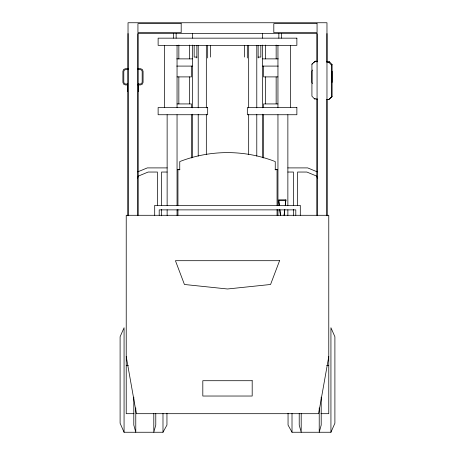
<?xml version="1.0" encoding="UTF-8"?>
<svg xmlns="http://www.w3.org/2000/svg" width="455" height="455" viewBox="0 0 455 455"><rect width="100%" height="100%" fill="white"/><g stroke="black" fill="none" stroke-linecap="round" stroke-linejoin="round"><path stroke-width="0.68" d="M124.067 432.25L124.067 327.736L120.103 336.745L120.103 340.039L120.103 423.241L124.067 432.25L162.987 432.25L166.951 425.044L166.951 413.242M128.031 215.221L128.031 33.562M137.939 215.272L137.939 33.562L317.061 33.562L317.061 215.272M162.987 432.25L162.987 413.413M177.945 169.834L177.945 169.368L179.748 169.368L179.748 169.834L179.748 161.576A131.051 130.329 0 0 1 275.252 161.576L275.252 169.834L275.252 169.368L277.055 169.368L277.055 205.393M277.055 169.834L277.055 169.368M317.266 61.277L315.23 61.192L311.92 64.166L311.92 96.17L314.53 98.951L317.249 99.071M317.061 215.221L317.061 98.843M317.061 61.948L317.061 33.562M326.969 215.221L326.969 99.554M326.969 61.948L326.969 33.562M326.764 99.486L328.8 99.571L331.411 97.023L331.411 65.019L328.8 62.238L326.764 62.147M328.8 99.571L332.11 96.596L332.11 64.593L329.5 61.812L326.781 61.692M284.165 214.567L284.739 209.658M285.228 205.455L285.882 199.847L278.676 199.847L279.251 205.438M284.079 215.676L284.819 209.533M285.308 205.438L285.882 199.847M328.772 356.561L318.631 413.692L136.369 413.692L126.228 356.561M137.569 178.036L138.377 176.085L148.137 172.041L157.402 172.041L157.402 205.211M312.414 70.036L311.925 71.225L311.925 82.395L312.414 83.584M330.933 432.25L334.897 423.241L334.897 336.745L330.933 327.736L330.933 432.25L292.013 432.25L288.049 425.044L288.049 413.242M313.489 62.892L315.23 61.192M311.92 64.166L312.619 63.74M328.8 62.238L329.5 61.812M331.411 65.019L332.11 64.593M314.53 98.951L315.23 98.525M331.411 97.023L332.11 96.596M137.757 171.859L147.312 167.901L167.184 167.901M196.867 57.074L194.166 57.074L194.166 45.591M258.133 57.074L260.834 57.074L260.834 45.591M176.739 58.877L192.363 58.877M262.637 58.877L278.261 58.877M176.739 66.089L192.363 66.089M262.637 66.089L278.261 66.089M128.168 68.699L125.421 68.699L123.635 69.439L122.895 71.225L122.895 82.395L123.635 84.181L125.421 84.92L127.548 84.92M137.802 68.699L140.555 68.699L142.335 69.439L143.075 71.225L143.075 82.395L142.335 84.181L140.555 84.92L137.802 84.92M128.412 69.604L125.597 69.604L124.323 70.133L123.794 71.407L123.794 82.218L124.323 83.493L125.597 84.016L127.707 84.016M137.558 69.604L140.373 69.604L141.647 70.133L142.176 71.407L142.176 82.218L141.647 83.493L140.373 84.016L138.263 84.016M177.046 76.901L191.458 76.901L191.458 66.089M277.954 76.901L263.542 76.901L263.542 66.089M177.046 103.928L191.458 103.928L191.458 107.534M277.954 103.928L263.542 103.928L263.542 107.534M287.816 167.901L307.688 167.901L317.243 171.859M167.139 172.041L161.548 172.041L161.548 205.211M287.861 172.041L293.452 172.041L293.452 205.211M278.676 200.661L285.882 200.661M126.228 365.581L128.344 365.581M326.656 365.581L328.772 365.581M134.049 413.692L126.228 413.692L126.228 215.289L328.772 215.289L328.772 413.692L320.951 413.692M314.53 61.613L317.249 61.732M317.431 178.036L316.623 176.085L306.863 172.041L297.598 172.041L297.598 205.211M279.74 209.533L280.479 215.676M278.756 200.547L279.33 205.455M279.825 209.658L280.479 215.266M332.104 71.225L332.104 82.395M326.969 215.789L326.969 22.75L128.031 22.75L128.031 215.789M321.202 397.147L321.202 425.044L319.222 432.25L319.222 407.913M301.199 413.584L301.199 432.25L299.219 425.044L299.219 413.51M300.3 215.289L300.3 205.376L154.7 205.376L154.7 215.289M295.796 215.289L295.796 209.88L159.204 209.88L159.204 215.289M293.452 209.442L293.452 215.795M292.013 413.413L292.013 432.25M290.569 45.364L290.569 107.534M287.867 114.74L287.867 205.558M287.867 209.778L287.867 215.494M281.56 33.568L281.56 38.157M278.858 33.568L278.858 38.157M277.954 45.364L277.954 107.534M277.954 114.74L277.954 205.524M277.954 209.778L277.954 215.454M277.055 209.476L277.055 215.283M276.151 45.062L276.151 58.877M276.151 76.901L276.151 103.865M265.339 45.062L265.339 58.877M265.339 76.901L265.339 103.865M263.542 114.74L263.542 158.004M262.637 33.568L262.637 38.157M262.637 45.062L262.637 107.818M262.637 114.216L262.637 157.726M258.133 45.426L258.133 57.978M256.785 45.426L256.785 107.858M256.785 114.245L256.785 156.105M248.675 45.426L248.675 107.858M248.675 114.245L248.675 154.689M247.321 45.426L247.321 57.978M244.619 45.591L244.619 57.074M210.381 45.591L210.381 57.074M207.679 45.426L207.679 57.978M206.325 45.426L206.325 107.858M206.325 114.245L206.325 154.689M198.215 45.426L198.215 107.858M198.215 114.245L198.215 156.105M196.867 45.426L196.867 57.978M192.363 33.568L192.363 38.157M192.363 45.062L192.363 107.818M192.363 114.216L192.363 157.726M191.458 114.74L191.458 158.004M189.661 45.062L189.661 58.877M189.661 76.901L189.661 103.865M178.849 45.062L178.849 58.877M178.849 76.901L178.849 103.865M177.945 169.368L177.945 205.393M177.945 209.476L177.945 215.283M177.046 45.364L177.046 107.534M177.046 114.74L177.046 205.524M177.046 209.778L177.046 215.454M176.142 33.568L176.142 38.157M173.44 33.568L173.44 38.157M167.133 114.74L167.133 205.558M167.133 209.778L167.133 215.494M164.431 45.364L164.431 107.534M161.548 209.442L161.548 215.795M155.781 413.51L155.781 425.044L153.801 432.25L153.801 413.584M138.394 83.43L138.394 91.603M137.939 33.562L137.939 215.204M135.778 407.913L135.778 432.25L133.798 425.044L133.798 397.147M127.582 83.43L127.582 91.603M279.575 260.698L270.566 284.483L227.5 288.988L184.434 284.483L175.425 260.698L279.575 260.698M181.187 23.649L137.939 23.649L137.939 32.663L181.187 32.663L181.187 23.649M317.061 23.649L273.813 23.649L273.813 32.663L317.061 32.663L317.061 23.649M296.876 38.157L158.124 38.157L158.124 45.364L296.876 45.364L296.876 38.157M207.679 107.534L158.124 107.534L158.124 114.74L207.679 114.74L207.679 107.534M296.876 107.534L247.321 107.534L247.321 114.74L296.876 114.74L296.876 107.534M252.189 380.716L202.811 380.716L202.811 396.032L252.189 396.032L252.189 380.716"/></g></svg>
